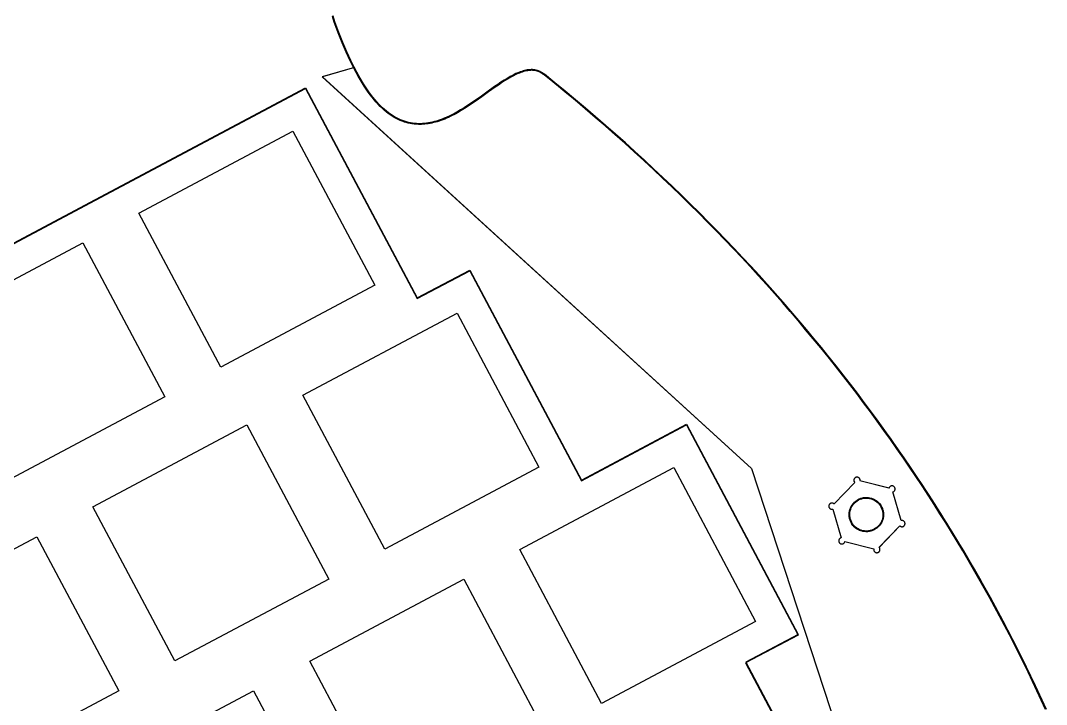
# Model space of a CAD drawing. Extents: x 5 to 192, y -377 to 0.
# Drawn here: x 97.9 to 180.1, y -228.9 to -174.2 of the extents above; entities that cross this region are included whole.
import ezdxf

# ---------------------------------------------------------------- set-up
doc = ezdxf.new("R2010")
doc.units = 0
for name, color, linetype in [('bottom', 7, 'CONTINUOUS'), ('hipro_lower', 7, 'CONTINUOUS'), ('hipro_upper', 7, 'CONTINUOUS'), ('mid_lower', 7, 'CONTINUOUS'), ('mid_upper', 7, 'CONTINUOUS'), ('plate', 7, 'CONTINUOUS')]:
    doc.layers.add(name, color=color, linetype=linetype)

msp = doc.modelspace()

# ---------------------------------------------------------------- linework, layer by layer
at = {"layer": 'bottom', "color": 7}
msp.add_lwpolyline([(180.019976, -229.319182), (179.678166, -228.572823), (179.330536, -227.826232), (178.977051, -227.079454), (178.617669, -226.332518), (178.252351, -225.585463), (177.881056, -224.838329), (177.503746, -224.091146), (177.120378, -223.343957), (176.730912, -222.596792), (176.335312, -221.849694), (175.933537, -221.102694), (175.525544, -220.355835), (175.111293, -219.609145), (174.690747, -218.862667), (174.263867, -218.116434), (173.830608, -217.370486), (173.390931, -216.624856), (172.9448, -215.879584), (172.492175, -215.134703), (172.033011, -214.390249), (171.567271, -213.646264), (171.094914, -212.902778), (170.615903, -212.159832), (170.130194, -211.417461), (169.637751, -210.675699), (169.138529, -209.934587), (168.632492, -209.194159), (168.119599, -208.454452), (167.599811, -207.715502), (167.073085, -206.977347), (166.539383, -206.24002), (165.998667, -205.503561), (165.450893, -204.768005), (164.896022, -204.03339), (164.334018, -203.299751), (163.764837, -202.567123), (163.188439, -201.835547), (162.604785, -201.105055), (162.013836, -200.375686), (161.415548, -199.647475), (160.809887, -198.92046), (160.19681, -198.194677), (159.576277, -197.470162), (158.948246, -196.746952), (158.312682, -196.025084), (157.66954, -195.304592), (157.018784, -194.585515), (156.36037, -193.867891), (155.694262, -193.151752), (155.020417, -192.437135), (154.338798, -191.724081), (153.649362, -191.012624), (152.952068, -190.3028), (152.246882, -189.594645), (151.533759, -188.888194), (150.81266, -188.183488), (150.083545, -187.480563), (149.346373, -186.779451), (148.601108, -186.080191), (147.847706, -185.382821), (147.086127, -184.687376), (146.316333, -183.993894), (145.538285, -183.302409), (144.751941, -182.612959), (143.957261, -181.925578), (143.154203, -181.240309), (142.342734, -180.55718), (141.522806, -179.876233), (140.694384, -179.197504), (139.857426, -178.521028), (139.766974, -178.452705), (139.675201, -178.391783), (139.582117, -178.338087), (139.487741, -178.291452), (139.392084, -178.251707), (139.295161, -178.218681), (139.196984, -178.192202), (139.097569, -178.172105), (138.996929, -178.158217), (138.895077, -178.150366), (138.792029, -178.148384), (138.687798, -178.1521), (138.582398, -178.161349), (138.475842, -178.175954), (138.368146, -178.195745), (138.259322, -178.220558), (138.149383, -178.250221), (138.038347, -178.284559), (137.926224, -178.323408), (137.813029, -178.366596), (137.583479, -178.465303), (137.349809, -178.579326), (137.11213, -178.707302), (136.870553, -178.84787), (136.625189, -178.999671), (136.37615, -179.161342), (136.123546, -179.331527), (135.867491, -179.50886), (135.345468, -179.879543), (134.810967, -180.262504), (134.264885, -180.646862), (133.987775, -180.836166), (133.708103, -181.021736), (133.42598, -181.202214), (133.14152, -181.376239), (132.854828, -181.542452), (132.566019, -181.69949), (132.275207, -181.845997), (131.982497, -181.980607), (131.828304, -182.045977), (131.673638, -182.107506), (131.518512, -182.165001), (131.362945, -182.218263), (131.206951, -182.267097), (131.050548, -182.311305), (130.893751, -182.350696), (130.736575, -182.38507), (130.579039, -182.414229), (130.421158, -182.437983), (130.262946, -182.456131), (130.10442, -182.468478), (129.945598, -182.474828), (129.786493, -182.474981), (129.627123, -182.46875), (129.467504, -182.455933), (129.307649, -182.436337), (129.147578, -182.409764), (128.987306, -182.376017), (128.826849, -182.334902), (128.666225, -182.28622), (128.505445, -182.229779), (128.344528, -182.16538), (128.18349, -182.092827), (128.022347, -182.011923), (127.861115, -181.922474), (127.69981, -181.824285), (127.538449, -181.717158), (127.377047, -181.600895), (127.215617, -181.475304), (127.054182, -181.340186), (126.892752, -181.195348), (126.731345, -181.040588), (126.569979, -180.875717), (126.408668, -180.700535), (126.247429, -180.514846), (126.086276, -180.318453), (125.925227, -180.111163), (125.764298, -179.892779), (125.603503, -179.663104), (125.442861, -179.421941), (125.282386, -179.169097), (125.122094, -178.904373), (124.962003, -178.627574), (124.802127, -178.338503), (124.642486, -178.036967), (124.483088, -177.722766), (124.323957, -177.395706), (124.165105, -177.055592), (124.006548, -176.702224), (123.848306, -176.33541), (123.690389, -175.95495), (123.532817, -175.560653), (123.375606, -175.15232), (123.218769, -174.729755), (123.062327, -174.29276), (122.906293, -173.841143)], dxfattribs=at)
msp.add_lwpolyline([(164.344371, -214.108306), (164.344371, -214.108306), (164.32699, -214.041303), (164.313193, -213.974184), (164.302913, -213.907059), (164.296099, -213.840036), (164.292614, -213.706714), (164.302266, -213.575078), (164.32458, -213.445983), (164.35908, -213.320283), (164.405293, -213.198838), (164.462746, -213.082501), (164.53096, -212.972127), (164.609461, -212.868579), (164.69778, -212.772707), (164.795435, -212.685366), (164.901958, -212.607416), (165.01687, -212.539715), (165.077324, -212.509972), (165.139699, -212.483114), (165.203933, -212.459243), (165.269968, -212.438471), (165.269968, -212.438471), (165.336971, -212.421094), (165.404086, -212.4073), (165.47121, -212.397025), (165.538233, -212.390213), (165.67155, -212.386736), (165.803183, -212.396395), (165.932274, -212.418714), (166.057968, -212.45322), (166.179411, -212.499438), (166.295746, -212.55689), (166.406114, -212.625107), (166.50966, -212.703611), (166.605529, -212.79193), (166.692865, -212.889582), (166.77081, -212.996103), (166.838511, -213.11101), (166.868249, -213.171462), (166.895107, -213.233834), (166.918976, -213.298063), (166.939748, -213.364096), (166.939748, -213.364096), (166.957127, -213.431103), (166.970921, -213.498223), (166.981198, -213.56535), (166.988013, -213.632376), (166.99149, -213.765698), (166.981833, -213.897336), (166.959517, -214.026432), (166.925011, -214.152129), (166.878795, -214.273571), (166.821341, -214.389906), (166.753124, -214.500274), (166.67462, -214.60382), (166.586302, -214.699687), (166.488644, -214.787022), (166.382123, -214.864967), (166.267214, -214.932666), (166.206759, -214.962405), (166.144387, -214.989262), (166.080153, -215.013131), (166.01412, -215.033903), (166.01412, -215.033903), (165.947123, -215.051279), (165.880011, -215.065074), (165.812891, -215.075348), (165.745871, -215.082163), (165.612556, -215.085643), (165.480926, -215.075988), (165.351833, -215.053672), (165.226138, -215.019174), (165.104693, -214.972961), (164.988358, -214.915511), (164.87799, -214.847299), (164.774442, -214.7688), (164.678572, -214.680485), (164.591237, -214.582832), (164.513292, -214.476312), (164.445595, -214.361402), (164.415857, -214.30095), (164.389004, -214.238575), (164.365138, -214.174341), (164.344371, -214.108306)], close=True, dxfattribs=at)
at = {"layer": 'hipro_lower', "color": 7}
for points in [[(180.041841, -229.278636), (179.700147, -228.533503), (179.352634, -227.78813), (178.999266, -227.042553), (178.639998, -226.296808), (178.274794, -225.550936), (177.903613, -224.804968), (177.526413, -224.058944), (177.143157, -223.312897), (176.7538, -222.566866), (176.358309, -221.820885), (175.956638, -221.074993), (175.548752, -220.329226), (175.134607, -219.583616), (174.714163, -218.838204), (174.287385, -218.093026), (173.854225, -217.348114), (173.41465, -216.60351), (172.968618, -215.859246), (172.516086, -215.115363), (172.057016, -214.371892), (171.591371, -213.628873), (171.119108, -212.886339), (170.640185, -212.144328), (170.154568, -211.402879), (169.662211, -210.662024), (169.163075, -209.921803), (168.657122, -209.182249), (168.144313, -208.4434), (167.624606, -207.705291), (167.09796, -206.967961), (166.564338, -206.231445), (166.023696, -205.495779), (165.475998, -204.760997), (164.921203, -204.027139), (164.359268, -203.29424), (163.790158, -202.562335), (163.213829, -201.831465), (162.630241, -201.101659), (162.039357, -200.37296), (161.441134, -199.6454), (160.835534, -198.919017), (160.222517, -198.193847), (159.60204, -197.469926), (158.974068, -196.74729), (158.338557, -196.025978), (157.695469, -195.306022), (157.044761, -194.587463), (156.386397, -193.870334), (155.720335, -193.154671), (155.046536, -192.440514), (154.364957, -191.727893), (153.675563, -191.016853), (152.978309, -190.307422), (152.273159, -189.599641), (151.560068, -188.893543), (150.839003, -188.189167), (150.109918, -187.486549), (149.372776, -186.785727), (148.627537, -186.086734), (147.87416, -185.389608), (147.112604, -184.694384), (146.342831, -184.001098), (145.5648, -183.30979), (144.778471, -182.620492), (143.983804, -181.933244), (143.180759, -181.248078), (142.369297, -180.565034), (141.549377, -179.884146), (140.720958, -179.205452), (139.884002, -178.528988), (139.79355, -178.460665), (139.701777, -178.39974), (139.608696, -178.346047), (139.51432, -178.299413), (139.418663, -178.259667), (139.321739, -178.226639), (139.223563, -178.200162), (139.124147, -178.180063), (139.023507, -178.166175), (138.921656, -178.158323), (138.818608, -178.156342), (138.714376, -178.160061), (138.608976, -178.169306), (138.502421, -178.183911), (138.394722, -178.203706), (138.285898, -178.228519), (138.175959, -178.258181), (138.064921, -178.292519), (137.952797, -178.331369), (137.8396, -178.374556), (137.610047, -178.473266), (137.376374, -178.587289), (137.138694, -178.715265), (136.897112, -178.855833), (136.651745, -179.007634), (136.402703, -179.169308), (136.150097, -179.339493), (135.894037, -179.516831), (135.372005, -179.887514), (134.8375, -180.27048), (134.29141, -180.654841), (134.014298, -180.844144), (133.734624, -181.029717), (133.452498, -181.210197), (133.168033, -181.384225), (132.88134, -181.550438), (132.592529, -181.707478), (132.301714, -181.853986), (132.009005, -181.988598), (131.854814, -182.053968), (131.700148, -182.115494), (131.545022, -182.172987), (131.389457, -182.226248), (131.233466, -182.275082), (131.077063, -182.319291), (130.920268, -182.358679), (130.763093, -182.39305), (130.60556, -182.422212), (130.447678, -182.445964), (130.289466, -182.464112), (130.130942, -182.476459), (129.972119, -182.482809), (129.813015, -182.482961), (129.653645, -182.476731), (129.494027, -182.463914), (129.334172, -182.444318), (129.174103, -182.417744), (129.013832, -182.383998), (128.853375, -182.34288), (128.692747, -182.294199), (128.531968, -182.237757), (128.371051, -182.173358), (128.210012, -182.100805), (128.04887, -182.019901), (127.887638, -181.930452), (127.726333, -181.832264), (127.564971, -181.725136), (127.403567, -181.608873), (127.24214, -181.483283), (127.080702, -181.348165), (126.919272, -181.203324), (126.757865, -181.048566), (126.596499, -180.883695), (126.435186, -180.708513), (126.273947, -180.522824), (126.112791, -180.326434), (125.951742, -180.119144), (125.790813, -179.90076), (125.630018, -179.671083), (125.469373, -179.429922), (125.308898, -179.177078), (125.148606, -178.912353), (124.988515, -178.635554), (124.828637, -178.346484), (124.668993, -178.044948), (124.509595, -177.730747), (124.350462, -177.403689), (124.19161, -177.063575), (124.033053, -176.710207), (123.874808, -176.343393), (123.716891, -175.962936), (123.559317, -175.568639), (123.402104, -175.160306), (123.245269, -174.737741), (123.088825, -174.300749), (122.932787, -173.849131)], [(103.945238, -188.559002), (120.764695, -179.614019), (129.707229, -196.434172)], [(87.122655, -197.502242), (103.945238, -188.559002)], [(129.707229, -196.434172), (133.91139, -194.195485), (142.856388, -211.014926)], [(142.856388, -211.014926), (151.267834, -206.539293)], [(151.267834, -206.539293), (160.210368, -223.359433)], [(160.210368, -223.359433), (156.002372, -225.593936)], [(156.002372, -225.593936), (164.944906, -242.414079)]]:
    msp.add_lwpolyline(points, dxfattribs=at)
msp.add_lwpolyline([(164.370866, -214.116287), (164.370866, -214.116287), (164.35349, -214.049281), (164.339695, -213.982162), (164.329421, -213.915037), (164.322606, -213.848012), (164.319129, -213.714689), (164.328786, -213.583051), (164.351102, -213.453956), (164.385606, -213.328256), (164.431818, -213.206811), (164.489268, -213.090474), (164.55748, -212.980103), (164.635981, -212.876555), (164.724292, -212.780685), (164.821945, -212.693347), (164.92846, -212.615402), (165.043365, -212.547701), (165.103814, -212.517962), (165.166184, -212.491104), (165.230413, -212.467236), (165.296443, -212.446466), (165.296443, -212.446466), (165.363448, -212.42909), (165.430568, -212.415293), (165.497695, -212.405019), (165.56472, -212.398204), (165.698045, -212.394724), (165.829683, -212.404381), (165.958781, -212.4267), (166.084481, -212.461204), (166.205929, -212.507416), (166.322266, -212.564869), (166.432639, -212.633083), (166.53619, -212.711587), (166.632062, -212.799903), (166.7194, -212.897556), (166.797348, -213.004073), (166.865052, -213.11898), (166.894792, -213.179432), (166.92165, -213.241805), (166.945519, -213.306034), (166.966291, -213.372066), (166.966291, -213.372066), (166.983667, -213.439074), (166.997462, -213.506193), (167.007736, -213.573321), (167.014548, -213.640346), (167.018026, -213.773671), (167.008366, -213.905309), (166.986047, -214.034405), (166.951544, -214.160102), (166.905326, -214.281544), (166.847873, -214.397879), (166.779657, -214.508247), (166.701153, -214.611793), (166.612837, -214.70766), (166.515181, -214.794993), (166.408661, -214.872938), (166.293752, -214.940634), (166.2333, -214.970375), (166.170927, -214.99723), (166.106696, -215.021099), (166.040663, -215.041868), (166.040663, -215.041868), (165.973661, -215.059245), (165.906544, -215.073042), (165.839419, -215.083319), (165.772396, -215.090134), (165.639076, -215.093613), (165.507441, -215.083959), (165.378348, -215.061645), (165.252651, -215.027144), (165.131208, -214.980931), (165.014873, -214.923484), (164.904505, -214.85527), (164.800957, -214.776771), (164.705087, -214.688458), (164.617752, -214.590805), (164.539807, -214.484285), (164.472105, -214.369378), (164.442365, -214.308925), (164.415507, -214.246553), (164.391638, -214.182319), (164.370866, -214.116287)], close=True, dxfattribs=at)
at = {"layer": 'hipro_upper', "color": 7}
for points in [[(180.049646, -229.273363), (179.707833, -228.527001), (179.360206, -227.780413), (179.006719, -227.033632), (178.647339, -226.286696), (178.28202, -225.539644), (177.910725, -224.792507), (177.533416, -224.045325), (177.150048, -223.298135), (176.760585, -222.550971), (176.364984, -221.803872), (175.963207, -221.056873), (175.555214, -220.310011), (175.140965, -219.563321), (174.720419, -218.816842), (174.293539, -218.070613), (173.860281, -217.324662), (173.420606, -216.579032), (172.974475, -215.833757), (172.521847, -215.088876), (172.062686, -214.344425), (171.596946, -213.600438), (171.124589, -212.856951), (170.645578, -212.114006), (170.159869, -211.371632), (169.667426, -210.629872), (169.168206, -209.888758), (168.662169, -209.14833), (168.149277, -208.408623), (167.629488, -207.669673), (167.102763, -206.931517), (166.569063, -206.19419), (166.028344, -205.457732), (165.48057, -204.722175), (164.925702, -203.987559), (164.363696, -203.25392), (163.794517, -202.521292), (163.218119, -201.789715), (162.634465, -201.059223), (162.043515, -200.329854), (161.445231, -199.601643), (160.83957, -198.874628), (160.226492, -198.148843), (159.605959, -197.424328), (158.977931, -196.701118), (158.342367, -195.97925), (157.699226, -195.258758), (157.048469, -194.539681), (156.390058, -193.822054), (155.723947, -193.105915), (155.050105, -192.391299), (154.368485, -191.678244), (153.67905, -190.966787), (152.981758, -190.25696), (152.27657, -189.548805), (151.563447, -188.842354), (150.842348, -188.137649), (150.113235, -187.434721), (149.376065, -186.733609), (148.630798, -186.034352), (147.877398, -185.336979), (147.115819, -184.641534), (146.346026, -183.94805), (145.567978, -183.256565), (144.781634, -182.567114), (143.986956, -181.879734), (143.183899, -181.194461), (142.372429, -180.511336), (141.552504, -179.830386), (140.724082, -179.151657), (139.887123, -178.475181), (139.796671, -178.406857), (139.704898, -178.345933), (139.611818, -178.292237), (139.517441, -178.245603), (139.421785, -178.205857), (139.324861, -178.172829), (139.226685, -178.146352), (139.127271, -178.126253), (139.026632, -178.112362), (138.92478, -178.104511), (138.821732, -178.10253), (138.717501, -178.106248), (138.612101, -178.115494), (138.505545, -178.130099), (138.397849, -178.149893), (138.289023, -178.174704), (138.179084, -178.204366), (138.068047, -178.238704), (137.955922, -178.277554), (137.842726, -178.320741), (137.613176, -178.419448), (137.379504, -178.533472), (137.141823, -178.661447), (136.900243, -178.802016), (136.654877, -178.953816), (136.405835, -179.11549), (136.153229, -179.285675), (135.897171, -179.463011), (135.37514, -179.833693), (134.840632, -180.21666), (134.294542, -180.60102), (134.01743, -180.790324), (133.737755, -180.975897), (133.455627, -181.156377), (133.171162, -181.330402), (132.884467, -181.496618), (132.595656, -181.653658), (132.304839, -181.800166), (132.012126, -181.934778), (131.857935, -182.000148), (131.70327, -182.061677), (131.548144, -182.11917), (131.392579, -182.172431), (131.236587, -182.221265), (131.080184, -182.265474), (130.92339, -182.304861), (130.766215, -182.339235), (130.608681, -182.368397), (130.4508, -182.392149), (130.292588, -182.410297), (130.134064, -182.422644), (129.97524, -182.428994), (129.816137, -182.429146), (129.656767, -182.422916), (129.497148, -182.410101), (129.337293, -182.390505), (129.177225, -182.363932), (129.016953, -182.330185), (128.856496, -182.28907), (128.695869, -182.240389), (128.53509, -182.183945), (128.374173, -182.119545), (128.213134, -182.046993), (128.051991, -181.966091), (127.89076, -181.876643), (127.729454, -181.778454), (127.568093, -181.671324), (127.406689, -181.555063), (127.245261, -181.429473), (127.083824, -181.294355), (126.922394, -181.149514), (126.760987, -180.994756), (126.599621, -180.829885), (126.438308, -180.654703), (126.277068, -180.469014), (126.115913, -180.272624), (125.954864, -180.065332), (125.793935, -179.846947), (125.63314, -179.617273), (125.472495, -179.376112), (125.31202, -179.123265), (125.151728, -178.858544), (124.991637, -178.581744), (124.831759, -178.292674), (124.672115, -177.991138), (124.512717, -177.676937), (124.353583, -177.349876), (124.194731, -177.009762), (124.036174, -176.656395), (123.87793, -176.28958), (123.720013, -175.909124), (123.562439, -175.514826), (123.405225, -175.106491), (123.24839, -174.683926), (123.091946, -174.246934), (122.935909, -173.795316)], [(103.94838, -188.505139), (120.767817, -179.560156), (129.710351, -196.380298)], [(87.125794, -197.448382), (103.94838, -188.505139)], [(129.710351, -196.380298), (133.914512, -194.141609), (142.85951, -210.96105)], [(142.85951, -210.96105), (151.270955, -206.485417)], [(151.270955, -206.485417), (160.213515, -223.305559)], [(160.213515, -223.305559), (156.005519, -225.540063)], [(156.005519, -225.540063), (164.948054, -242.360203)]]:
    msp.add_lwpolyline(points, dxfattribs=at)
msp.add_lwpolyline([(164.373988, -214.062469), (164.373988, -214.062469), (164.356612, -213.995464), (164.342817, -213.928344), (164.332542, -213.86122), (164.325728, -213.794194), (164.32225, -213.660872), (164.331907, -213.529234), (164.354224, -213.400138), (164.388727, -213.274439), (164.434943, -213.152993), (164.492392, -213.036656), (164.560607, -212.926286), (164.639108, -212.822735), (164.727424, -212.726865), (164.825077, -212.639527), (164.931594, -212.561579), (165.046501, -212.493878), (165.106954, -212.46414), (165.169326, -212.437282), (165.233557, -212.413413), (165.29959, -212.392641), (165.29959, -212.392641), (165.366595, -212.375265), (165.433715, -212.361468), (165.500842, -212.351193), (165.567867, -212.344379), (165.70119, -212.340901), (165.832825, -212.350558), (165.961921, -212.372875), (166.08762, -212.407381), (166.209063, -212.453596), (166.325398, -212.511049), (166.435766, -212.579263), (166.539314, -212.657767), (166.635181, -212.746083), (166.722514, -212.843738), (166.800459, -212.950256), (166.868155, -213.065163), (166.897894, -213.125615), (166.924752, -213.187987), (166.948618, -213.252216), (166.969387, -213.318248), (166.969387, -213.318248), (166.986766, -213.385256), (167.000563, -213.452376), (167.01084, -213.519503), (167.017655, -213.586529), (167.021137, -213.719851), (167.011483, -213.851489), (166.989169, -213.980584), (166.954665, -214.106282), (166.908455, -214.227724), (166.851003, -214.344056), (166.782791, -214.454424), (166.70429, -214.557968), (166.615976, -214.653835), (166.518323, -214.74117), (166.411806, -214.819113), (166.296899, -214.886809), (166.236447, -214.91655), (166.174074, -214.943405), (166.109843, -214.967274), (166.04381, -214.988043), (166.04381, -214.988043), (165.976805, -215.005422), (165.909686, -215.019219), (165.842558, -215.029494), (165.775533, -215.036308), (165.642211, -215.039791), (165.510573, -215.030136), (165.381477, -215.007822), (165.25578, -214.973324), (165.134335, -214.927111), (165.018, -214.869664), (164.907629, -214.801452), (164.804081, -214.722953), (164.708211, -214.634638), (164.620873, -214.536985), (164.542928, -214.430467), (164.475227, -214.31556), (164.445486, -214.255108), (164.418628, -214.192736), (164.39476, -214.128502), (164.373988, -214.062469)], close=True, dxfattribs=at)
at = {"layer": 'mid_lower', "color": 7}
msp.add_lwpolyline([(180.094001, -229.328384), (179.752192, -228.582029), (179.404566, -227.83544), (179.051081, -227.088654), (178.691701, -226.34171), (178.326383, -225.594645), (177.955092, -224.847522), (177.57778, -224.100328), (177.19442, -223.353152), (176.804957, -222.605982), (176.409357, -221.85888), (176.007583, -221.111884), (175.599587, -220.365007), (175.185338, -219.618312), (174.764794, -218.871836), (174.337919, -218.125616), (173.904663, -217.379667), (173.464985, -216.634028), (173.018857, -215.888757), (172.566231, -215.143871), (172.107065, -214.399407), (171.641331, -213.655425), (171.168975, -212.911942), (170.689965, -212.168992), (170.204255, -211.426617), (169.711811, -210.684851), (169.212592, -209.943733), (168.706561, -209.203326), (168.19367, -208.463618), (167.673876, -207.724648), (167.147153, -206.986502), (166.613453, -206.249167), (166.072735, -205.512709), (165.524967, -204.777163), (164.970097, -204.042542), (164.408094, -203.308911), (163.838914, -202.576281), (163.262514, -201.84469), (162.678862, -201.114201), (162.087912, -200.384827), (161.489631, -199.65663), (160.883964, -198.9296), (160.27089, -198.203822), (159.650358, -197.479311), (159.02233, -196.756103), (158.386766, -196.034237), (157.743621, -195.313726), (157.092867, -194.594657), (156.434451, -193.877019), (155.768349, -193.160897), (155.094505, -192.446282), (154.41288, -191.733211), (153.723452, -191.02177), (153.026153, -190.311926), (152.320971, -189.603786), (151.60785, -188.897343), (150.886751, -188.192631), (150.157631, -187.489692), (149.420464, -186.788584), (148.675197, -186.089323), (147.921792, -185.391946), (147.160221, -184.696515), (146.390424, -184.003019), (145.612381, -183.311545), (144.826031, -182.622083), (144.031356, -181.934717), (143.228299, -181.249437), (142.416828, -180.566306), (141.596903, -179.885362), (140.768483, -179.206642), (139.931523, -178.530159), (139.931551, -178.530257), (139.841104, -178.461939), (139.749328, -178.401004), (139.656249, -178.347313), (139.561873, -178.30068), (139.46622, -178.260939), (139.369294, -178.227905), (139.271122, -178.201438), (139.171704, -178.181326), (139.071072, -178.167455), (138.969215, -178.159589), (138.86617, -178.157614), (138.761943, -178.161341), (138.656542, -178.170584), (138.549983, -178.185179), (138.44229, -178.204988), (138.333465, -178.229799), (138.223526, -178.259447), (138.11249, -178.293796), (138.000362, -178.332634), (137.887168, -178.37582), (137.772919, -178.423192), (137.657617, -178.474539), (137.541291, -178.529721), (137.423944, -178.588552), (137.3056, -178.650892), (137.186263, -178.716529), (136.944689, -178.857117), (136.699321, -179.008912), (136.45028, -179.170587), (136.19767, -179.340762), (135.941616, -179.518109), (135.419581, -179.888781), (134.885075, -180.271748), (134.613427, -180.464453), (134.338983, -180.656109), (134.061871, -180.845413), (133.782197, -181.030986), (133.500074, -181.211474), (133.215608, -181.385499), (132.928913, -181.551708), (132.784766, -181.631462), (132.640102, -181.708747), (132.494937, -181.783402), (132.349288, -181.855263), (132.203162, -181.924142), (132.056577, -181.989877), (131.903378, -182.054733), (131.75168, -182.114906), (131.601453, -182.170375), (131.452698, -182.221221), (131.305393, -182.26745), (131.159504, -182.309019), (131.015065, -182.346129), (130.872034, -182.378713), (130.730397, -182.406802), (130.590139, -182.430427), (130.451255, -182.449641), (130.313728, -182.464475), (130.177532, -182.474912), (130.042666, -182.481031), (129.909108, -182.482837), (129.776853, -182.480385), (129.64587, -182.473657), (129.516169, -182.462758), (129.387712, -182.447643), (129.260501, -182.428393), (129.134513, -182.405013), (129.009743, -182.377559), (128.886167, -182.346036), (128.763781, -182.3105), (128.642561, -182.270956), (128.522495, -182.227434), (128.403574, -182.179991), (128.285778, -182.128631), (128.169093, -182.073386), (128.053518, -182.014335), (127.939019, -181.951434), (127.825594, -181.884764), (127.713224, -181.81433), (127.6019, -181.740187), (127.491609, -181.662366), (127.382329, -181.580872), (127.274047, -181.495737), (127.166755, -181.407015), (127.060431, -181.314712), (126.95507, -181.218883), (126.850656, -181.119559), (126.747168, -181.016745), (126.644595, -180.910478), (126.542925, -180.800804), (126.442143, -180.687745), (126.342235, -180.571332), (126.243187, -180.451598), (126.144985, -180.328571), (126.047613, -180.202281), (125.95106, -180.072763), (125.855309, -179.940042), (125.760348, -179.804153), (125.66616, -179.665123), (125.572735, -179.522988), (125.38811, -179.229512), (125.206359, -178.923972), (125.027369, -178.606612), (124.851027, -178.277676), (124.677221, -177.937414), (122.103303, -178.671626), (156.464591, -210.039556), (167.004684, -242.189723)], dxfattribs=at)
msp.add_lwpolyline([(166.752145, -216.451434), (166.740308, -216.420187), (166.724235, -216.39203), (166.704758, -216.366567), (166.682715, -216.343426), (168.346249, -214.620753), (168.370757, -214.641681), (168.397452, -214.659446), (168.426024, -214.673792), (168.456157, -214.684415), (168.487535, -214.691034), (168.519847, -214.693368), (168.552795, -214.691187), (168.586047, -214.684136), (168.610262, -214.675845), (168.633083, -214.665364), (168.654413, -214.652827), (168.674175, -214.638414), (168.692284, -214.622282), (168.708646, -214.604563), (168.723177, -214.585414), (168.735798, -214.565016), (168.746413, -214.543502), (168.75494, -214.521028), (168.7613, -214.497775), (168.765399, -214.473875), (168.767142, -214.449462), (168.766461, -214.42474), (168.763264, -214.399841), (168.757461, -214.374923), (168.74917, -214.350691), (168.738687, -214.327881), (168.726164, -214.306555), (168.711749, -214.286775), (168.695607, -214.268679), (168.677885, -214.252305), (168.658751, -214.237789), (168.638348, -214.225169), (168.616829, -214.214534), (168.594366, -214.20602), (168.571101, -214.199664), (168.547188, -214.195555), (168.522791, -214.193805), (168.498065, -214.1945), (168.473157, -214.197705), (168.448228, -214.203506), (167.790347, -211.909201), (167.814562, -211.90091), (167.837383, -211.890429), (167.858714, -211.877892), (167.878476, -211.863479), (167.896585, -211.847347), (167.912947, -211.829628), (167.927477, -211.810479), (167.940098, -211.790081), (167.950714, -211.768567), (167.959241, -211.746093), (167.9656, -211.72284), (167.969699, -211.69894), (167.971443, -211.674527), (167.970761, -211.649805), (167.967564, -211.624906), (167.961761, -211.599988), (167.953478, -211.575781), (167.942988, -211.552946), (167.930465, -211.53162), (167.916056, -211.511864), (167.899908, -211.493744), (167.882193, -211.477394), (167.863052, -211.462854), (167.842649, -211.450234), (167.821136, -211.439624), (167.798666, -211.431085), (167.775401, -211.424729), (167.751495, -211.420645), (167.727098, -211.418894), (167.702365, -211.419565), (167.677458, -211.42277), (167.652529, -211.428571), (167.620596, -211.440211), (167.591501, -211.455821), (167.565336, -211.474923), (167.542245, -211.497187), (167.522318, -211.522138), (167.50569, -211.549445), (167.49247, -211.578655), (167.482776, -211.609391), (165.159139, -211.030021), (165.165546, -210.998695), (165.168566, -210.966781), (165.167277, -210.934385), (165.160758, -210.901613), (165.152474, -210.877406), (165.141984, -210.854572), (165.129461, -210.833246), (165.115053, -210.81349), (165.098911, -210.795394), (165.081189, -210.77902), (165.062048, -210.76448), (165.041652, -210.751884), (165.020133, -210.741249), (164.99767, -210.732735), (164.974405, -210.726379), (164.950492, -210.72227), (164.926092, -210.72052), (164.901366, -210.721216), (164.876461, -210.72442), (164.851532, -210.730221), (164.827319, -210.738512), (164.804503, -210.748991), (164.783168, -210.761503), (164.763408, -210.775916), (164.745306, -210.792072), (164.728947, -210.80979), (164.714409, -210.828914), (164.701795, -210.849337), (164.691173, -210.870826), (164.682646, -210.8933), (164.676294, -210.916578), (164.672197, -210.940477), (164.670444, -210.964867), (164.671125, -210.989589), (164.674329, -211.014512), (164.680132, -211.03943), (164.69197, -211.070677), (164.70804, -211.098835), (164.727512, -211.124299), (164.749546, -211.147443), (163.086014, -212.870142), (163.061505, -212.849214), (163.034813, -212.831448), (163.006241, -212.817102), (162.976118, -212.806503), (162.944732, -212.79986), (162.912418, -212.797526), (162.879469, -212.799707), (162.846218, -212.806758), (162.822006, -212.815048), (162.799189, -212.825528), (162.777861, -212.838065), (162.758099, -212.852477), (162.73999, -212.868609), (162.723628, -212.886328), (162.709095, -212.905477), (162.696474, -212.925876), (162.685857, -212.94739), (162.677329, -212.969864), (162.67097, -212.993117), (162.666878, -213.017042), (162.665123, -213.041432), (162.665804, -213.066154), (162.669008, -213.091078), (162.674811, -213.115996), (162.683095, -213.140203), (162.693578, -213.163013), (162.706101, -213.184339), (162.720521, -213.204118), (162.736662, -213.222213), (162.754377, -213.238563), (162.773519, -213.253104), (162.793924, -213.265723), (162.815436, -213.276333), (162.837909, -213.284872), (162.861174, -213.291227), (162.88508, -213.295312), (162.909477, -213.297062), (162.934207, -213.296392), (162.95911, -213.293188), (162.984037, -213.287388), (163.641918, -215.581693), (163.617705, -215.589983), (163.594889, -215.600463), (163.573554, -215.612975), (163.553792, -215.627388), (163.53569, -215.643544), (163.519328, -215.661263), (163.504788, -215.680388), (163.492174, -215.70081), (163.481556, -215.722325), (163.473022, -215.744775), (163.46667, -215.768052), (163.46257, -215.791952), (163.460822, -215.816367), (163.461503, -215.841089), (163.464701, -215.865988), (163.470511, -215.890931), (163.478794, -215.915138), (163.489277, -215.937948), (163.5018, -215.959274), (163.51622, -215.979053), (163.532362, -215.997148), (163.550077, -216.013498), (163.569218, -216.028039), (163.589623, -216.040658), (163.611136, -216.051268), (163.633608, -216.059806), (163.656873, -216.066162), (163.680779, -216.070247), (163.705176, -216.071997), (163.729907, -216.071327), (163.754809, -216.068123), (163.779736, -216.062323), (163.811671, -216.050682), (163.840769, -216.035072), (163.866936, -216.015969), (163.890039, -215.993727), (163.909962, -215.968752), (163.92659, -215.941445), (163.939812, -215.912234), (163.949506, -215.881498), (166.273145, -216.460868), (166.266738, -216.492194), (166.263719, -216.524107), (166.265005, -216.556504), (166.271517, -216.589251), (166.279801, -216.613458), (166.290291, -216.636293), (166.302814, -216.657619), (166.317225, -216.677374), (166.333371, -216.695495), (166.351086, -216.711845), (166.370227, -216.726385), (166.39063, -216.739005), (166.412142, -216.749615), (166.434612, -216.758154), (166.457875, -216.764511), (166.481781, -216.768595), (166.506175, -216.770346), (166.530906, -216.769676), (166.555808, -216.766472), (166.580735, -216.760672), (166.604951, -216.752381), (166.627769, -216.741901), (166.6491, -216.729363), (166.668864, -216.71495), (166.686973, -216.698818), (166.703335, -216.681099), (166.717866, -216.66195), (166.730487, -216.641552), (166.741102, -216.620038), (166.749629, -216.597564), (166.755988, -216.574311), (166.760081, -216.550387), (166.761834, -216.525997), (166.761152, -216.501275), (166.757948, -216.476352), (166.752145, -216.451434)], close=True, dxfattribs=at)
at = {"layer": 'mid_upper', "color": 7}
msp.add_lwpolyline([(180.095092, -229.328639), (179.753283, -228.582284), (179.405657, -227.835695), (179.052172, -227.088909), (178.692791, -226.341965), (178.327473, -225.5949), (177.956182, -224.847777), (177.57887, -224.100583), (177.19551, -223.353407), (176.806047, -222.606237), (176.410447, -221.859135), (176.008674, -221.112139), (175.600677, -220.365262), (175.186428, -219.618567), (174.765884, -218.872091), (174.339009, -218.125871), (173.905753, -217.379922), (173.466075, -216.634283), (173.019948, -215.889012), (172.567322, -215.144126), (172.108155, -214.399662), (171.642421, -213.65568), (171.170065, -212.912197), (170.691055, -212.169247), (170.205346, -211.426872), (169.712901, -210.685106), (169.213682, -209.943988), (168.707651, -209.203581), (168.194761, -208.463873), (167.674966, -207.724903), (167.148244, -206.986757), (166.614543, -206.249422), (166.073825, -205.512964), (165.526057, -204.777418), (164.971188, -204.042797), (164.409185, -203.309166), (163.840004, -202.576536), (163.263604, -201.844945), (162.679952, -201.114456), (162.089002, -200.385082), (161.490721, -199.656885), (160.885054, -198.929855), (160.27198, -198.204077), (159.651448, -197.479566), (159.02342, -196.756358), (158.387856, -196.034492), (157.744711, -195.313981), (157.093957, -194.594912), (156.435541, -193.877274), (155.76944, -193.161152), (155.095595, -192.446537), (154.41397, -191.733466), (153.724542, -191.022025), (153.027243, -190.312181), (152.322062, -189.604041), (151.60894, -188.897598), (150.887841, -188.192886), (150.158721, -187.489947), (149.421554, -186.788839), (148.676287, -186.089578), (147.922883, -185.392201), (147.161311, -184.69677), (146.391514, -184.003274), (145.613471, -183.3118), (144.827121, -182.622338), (144.032446, -181.934972), (143.229389, -181.249692), (142.417918, -180.566561), (141.597993, -179.885617), (140.769573, -179.206897), (139.932613, -178.530414), (139.932641, -178.530512), (139.842194, -178.462194), (139.750418, -178.401259), (139.657339, -178.347568), (139.562963, -178.300935), (139.467311, -178.261194), (139.370384, -178.22816), (139.272212, -178.201693), (139.172794, -178.181581), (139.072162, -178.16771), (138.970305, -178.159844), (138.86726, -178.157869), (138.763033, -178.161596), (138.657632, -178.170839), (138.551073, -178.185434), (138.44338, -178.205243), (138.334555, -178.230054), (138.224616, -178.259702), (138.11358, -178.294051), (138.001453, -178.332889), (137.888258, -178.376075), (137.774009, -178.423447), (137.658708, -178.474794), (137.542381, -178.529976), (137.425034, -178.588807), (137.306691, -178.651147), (137.187353, -178.716784), (136.945779, -178.857372), (136.700411, -179.009167), (136.45137, -179.170842), (136.198761, -179.341017), (135.942706, -179.518364), (135.420671, -179.889036), (134.886165, -180.272003), (134.614517, -180.464708), (134.340073, -180.656364), (134.062961, -180.845668), (133.783287, -181.031241), (133.501164, -181.211729), (133.216698, -181.385754), (132.930003, -181.551963), (132.785856, -181.631717), (132.641192, -181.709002), (132.496027, -181.783657), (132.350378, -181.855518), (132.204253, -181.924397), (132.057667, -181.990132), (131.904469, -182.054988), (131.75277, -182.115161), (131.602543, -182.17063), (131.453788, -182.221476), (131.306484, -182.267705), (131.160594, -182.309274), (131.016155, -182.346384), (130.873124, -182.378968), (130.731487, -182.407057), (130.59123, -182.430682), (130.452345, -182.449896), (130.314818, -182.46473), (130.178622, -182.475167), (130.043756, -182.481286), (129.910198, -182.483092), (129.777943, -182.48064), (129.646961, -182.473912), (129.517259, -182.463013), (129.388803, -182.447898), (129.261591, -182.428648), (129.135604, -182.405268), (129.010833, -182.377814), (128.887258, -182.346291), (128.764871, -182.310755), (128.643651, -182.271211), (128.523585, -182.227689), (128.404664, -182.180246), (128.286868, -182.128886), (128.170183, -182.073641), (128.054608, -182.01459), (127.940109, -181.951689), (127.826684, -181.885019), (127.714314, -181.814585), (127.60299, -181.740442), (127.492699, -181.662621), (127.383419, -181.581127), (127.275137, -181.495992), (127.167845, -181.40727), (127.061522, -181.314967), (126.95616, -181.219138), (126.851746, -181.119814), (126.748259, -181.017), (126.645685, -180.910733), (126.544016, -180.801059), (126.443234, -180.688), (126.343326, -180.571587), (126.244278, -180.451853), (126.146075, -180.328826), (126.048704, -180.202536), (125.95215, -180.073018), (125.856399, -179.940297), (125.761438, -179.804408), (125.667251, -179.665378), (125.573826, -179.523243), (125.3892, -179.229767), (125.207449, -178.924227), (125.028459, -178.606867), (124.852117, -178.277931), (124.678311, -177.937669), (122.104393, -178.671881), (156.465681, -210.039811), (167.005774, -242.189978)], dxfattribs=at)
msp.add_lwpolyline([(166.753235, -216.451689), (166.741398, -216.420442), (166.725326, -216.392285), (166.705848, -216.366822), (166.683805, -216.343681), (168.347339, -214.621008), (168.371847, -214.641936), (168.398542, -214.659701), (168.427114, -214.674047), (168.457247, -214.68467), (168.488626, -214.691289), (168.520937, -214.693623), (168.553886, -214.691442), (168.587137, -214.684391), (168.611352, -214.6761), (168.634173, -214.665619), (168.655504, -214.653082), (168.675266, -214.638669), (168.693375, -214.622537), (168.709737, -214.604818), (168.724267, -214.585669), (168.736888, -214.565271), (168.747503, -214.543757), (168.756031, -214.521283), (168.76239, -214.49803), (168.766489, -214.47413), (168.768232, -214.449717), (168.767551, -214.424995), (168.764354, -214.400096), (168.758551, -214.375178), (168.750261, -214.350946), (168.739777, -214.328136), (168.727254, -214.30681), (168.712839, -214.28703), (168.696698, -214.268934), (168.678976, -214.25256), (168.659841, -214.238044), (168.639439, -214.225424), (168.617919, -214.214789), (168.595456, -214.206275), (168.572191, -214.199919), (168.548278, -214.19581), (168.523881, -214.19406), (168.499155, -214.194755), (168.474248, -214.19796), (168.449318, -214.203761), (167.791437, -211.909456), (167.815653, -211.901165), (167.838474, -211.890684), (167.859804, -211.878147), (167.879566, -211.863734), (167.897675, -211.847602), (167.914037, -211.829883), (167.928568, -211.810735), (167.941189, -211.790336), (167.951804, -211.768822), (167.960331, -211.746348), (167.96669, -211.723095), (167.97079, -211.699195), (167.972533, -211.674782), (167.971852, -211.65006), (167.968654, -211.625161), (167.962852, -211.600243), (167.954568, -211.576036), (167.944078, -211.553201), (167.931555, -211.531875), (167.917147, -211.512119), (167.900998, -211.493999), (167.883283, -211.477649), (167.864142, -211.463109), (167.843739, -211.450489), (167.822226, -211.439879), (167.799757, -211.43134), (167.776492, -211.424984), (167.752585, -211.4209), (167.728189, -211.419149), (167.703456, -211.41982), (167.678548, -211.423025), (167.653619, -211.428826), (167.621686, -211.440466), (167.592591, -211.456076), (167.566426, -211.475178), (167.543335, -211.497442), (167.523408, -211.522393), (167.50678, -211.5497), (167.49356, -211.57891), (167.483866, -211.609646), (165.16023, -211.030276), (165.166636, -210.99895), (165.169656, -210.967036), (165.168368, -210.93464), (165.161848, -210.901868), (165.153564, -210.877661), (165.143074, -210.854827), (165.130551, -210.833501), (165.116143, -210.813745), (165.100001, -210.795649), (165.082279, -210.779275), (165.063138, -210.764735), (165.042742, -210.752139), (165.021223, -210.741504), (164.99876, -210.73299), (164.975495, -210.726634), (164.951582, -210.722525), (164.927183, -210.720775), (164.902457, -210.721471), (164.877552, -210.724675), (164.852622, -210.730476), (164.828409, -210.738767), (164.805593, -210.749246), (164.784258, -210.761758), (164.764499, -210.776171), (164.746396, -210.792327), (164.730037, -210.810045), (164.715499, -210.829169), (164.702885, -210.849592), (164.692263, -210.871081), (164.683736, -210.893555), (164.677384, -210.916833), (164.673287, -210.940732), (164.671534, -210.965122), (164.672215, -210.989844), (164.67542, -211.014767), (164.681223, -211.039685), (164.69306, -211.070932), (164.70913, -211.09909), (164.728602, -211.124554), (164.750636, -211.147698), (163.087104, -212.870397), (163.062596, -212.849469), (163.035903, -212.831703), (163.007331, -212.817357), (162.977208, -212.806758), (162.945822, -212.800115), (162.913508, -212.797781), (162.88056, -212.799962), (162.847309, -212.807013), (162.823096, -212.815303), (162.80028, -212.825783), (162.778952, -212.83832), (162.75919, -212.852732), (162.74108, -212.868864), (162.724718, -212.886583), (162.710186, -212.905733), (162.697565, -212.926131), (162.686947, -212.947645), (162.67842, -212.970119), (162.67206, -212.993372), (162.667968, -213.017297), (162.666213, -213.041687), (162.666894, -213.066409), (162.670098, -213.091333), (162.675901, -213.116251), (162.684185, -213.140458), (162.694668, -213.163268), (162.707191, -213.184594), (162.721611, -213.204373), (162.737753, -213.222468), (162.755468, -213.238818), (162.774609, -213.253359), (162.795014, -213.265978), (162.816527, -213.276588), (162.838999, -213.285127), (162.862264, -213.291482), (162.88617, -213.295567), (162.910567, -213.297317), (162.935298, -213.296647), (162.9602, -213.293443), (162.985127, -213.287643), (163.643008, -215.581948), (163.618795, -215.590238), (163.595979, -215.600718), (163.574644, -215.61323), (163.554882, -215.627643), (163.53678, -215.643799), (163.520418, -215.661518), (163.505878, -215.680643), (163.493264, -215.701065), (163.482646, -215.72258), (163.474112, -215.74503), (163.46776, -215.768307), (163.463661, -215.792207), (163.461912, -215.816622), (163.462594, -215.841344), (163.465791, -215.866243), (163.471601, -215.891186), (163.479884, -215.915393), (163.490367, -215.938203), (163.50289, -215.959529), (163.517311, -215.979308), (163.533452, -215.997403), (163.551167, -216.013753), (163.570308, -216.028294), (163.590714, -216.040913), (163.612226, -216.051523), (163.634698, -216.060061), (163.657964, -216.066417), (163.68187, -216.070502), (163.706267, -216.072252), (163.730997, -216.071582), (163.7559, -216.068378), (163.780827, -216.062578), (163.812761, -216.050937), (163.841859, -216.035327), (163.868026, -216.016224), (163.89113, -215.993982), (163.911052, -215.969007), (163.92768, -215.9417), (163.940902, -215.912489), (163.950596, -215.881753), (166.274235, -216.461123), (166.267829, -216.492449), (166.264809, -216.524362), (166.266095, -216.556759), (166.272608, -216.589506), (166.280891, -216.613713), (166.291381, -216.636548), (166.303904, -216.657874), (166.318315, -216.677629), (166.334461, -216.69575), (166.352176, -216.7121), (166.371317, -216.72664), (166.39172, -216.73926), (166.413233, -216.74987), (166.435702, -216.758409), (166.458965, -216.764766), (166.482871, -216.76885), (166.507266, -216.770601), (166.531996, -216.769931), (166.556899, -216.766727), (166.581826, -216.760927), (166.606041, -216.752636), (166.62886, -216.742156), (166.65019, -216.729618), (166.669954, -216.715205), (166.688064, -216.699073), (166.704426, -216.681354), (166.718956, -216.662205), (166.731577, -216.641807), (166.742192, -216.620293), (166.75072, -216.597819), (166.757079, -216.574566), (166.761171, -216.550642), (166.762924, -216.526252), (166.762243, -216.50153), (166.759038, -216.476607), (166.753235, -216.451689)], close=True, dxfattribs=at)
at = {"layer": 'plate', "color": 7}
for points in [[(180.075521, -229.297663), (179.733708, -228.551304), (179.386081, -227.804713), (179.032594, -227.057932), (178.673214, -226.310999), (178.307895, -225.563944), (177.9366, -224.816807), (177.559291, -224.069628), (177.175923, -223.322435), (176.78646, -222.575273), (176.390859, -221.828175), (175.989082, -221.081175), (175.581089, -220.334313), (175.16684, -219.587624), (174.746294, -218.841145), (174.319411, -218.094915), (173.886156, -217.348965), (173.446481, -216.603335), (173.00035, -215.858063), (172.547722, -215.113182), (172.088558, -214.368727), (171.622821, -213.62474), (171.150464, -212.881256), (170.671453, -212.138308), (170.185744, -211.395937), (169.693301, -210.654175), (169.194078, -209.913063), (168.688044, -209.172635), (168.175152, -208.432928), (167.65536, -207.693978), (167.128638, -206.95582), (166.594935, -206.218496), (166.054219, -205.482037), (165.506445, -204.746481), (164.951577, -204.011864), (164.389571, -203.278225), (163.820389, -202.545597), (163.243992, -201.81402), (162.66034, -201.083528), (162.06939, -200.354159), (161.471106, -199.625948), (160.865445, -198.898934), (160.252367, -198.173151), (159.631834, -197.448636), (159.003804, -196.725426), (158.368239, -196.003555), (157.725098, -195.283065), (157.074342, -194.563988), (156.41593, -193.846362), (155.749822, -193.130221), (155.075977, -192.415606), (154.394358, -191.702552), (153.704922, -190.991092), (153.007631, -190.281268), (152.302442, -189.573113), (151.589322, -188.866665), (150.868223, -188.161956), (150.139108, -187.459031), (149.401938, -186.757919), (148.656671, -186.058659), (147.903271, -185.361289), (147.141692, -184.665844), (146.371901, -183.97236), (145.593853, -183.280875), (144.807509, -182.591425), (144.012828, -181.904044), (143.209774, -181.218772), (142.398301, -180.535643), (141.578376, -179.854697), (140.749954, -179.175968), (139.912996, -178.499491), (139.822546, -178.431168), (139.730773, -178.370243), (139.637693, -178.31655), (139.543319, -178.269916), (139.447662, -178.23017), (139.350741, -178.197142), (139.252565, -178.170665), (139.153152, -178.150566), (139.052512, -178.136677), (138.950663, -178.128826), (138.847615, -178.126845), (138.743383, -178.130564), (138.637983, -178.139809), (138.531428, -178.154414), (138.423732, -178.174209), (138.314908, -178.199022), (138.204969, -178.228681), (138.093933, -178.263022), (137.981807, -178.301872), (137.868612, -178.345057), (137.639061, -178.443766), (137.405389, -178.557789), (137.167708, -178.685765), (136.926129, -178.826336), (136.680762, -178.978137), (136.431722, -179.139811), (136.179114, -179.309996), (135.923056, -179.487331), (135.401025, -179.858014), (134.86652, -180.24098), (134.320427, -180.625341), (134.043315, -180.814645), (133.763641, -181.000217), (133.481515, -181.180697), (133.19705, -181.354725), (132.910357, -181.520941), (132.621546, -181.677981), (132.330729, -181.824489), (132.038019, -181.959101), (131.883828, -182.024471), (131.729162, -182.085997), (131.574037, -182.14349), (131.418472, -182.196751), (131.26248, -182.245585), (131.106077, -182.289794), (130.949283, -182.329182), (130.792107, -182.363553), (130.634571, -182.392715), (130.476693, -182.416467), (130.318481, -182.434615), (130.159954, -182.446962), (130.001133, -182.453312), (129.84203, -182.453464), (129.68266, -182.447234), (129.523041, -182.434417), (129.363186, -182.414821), (129.203118, -182.388247), (129.042846, -182.354498), (128.882389, -182.313383), (128.721762, -182.264702), (128.560982, -182.20826), (128.400066, -182.143861), (128.239029, -182.071306), (128.077887, -181.990404), (127.916652, -181.900955), (127.75535, -181.802764), (127.593986, -181.695637), (127.432584, -181.579376), (127.271154, -181.453783), (127.109719, -181.318668), (126.948289, -181.173827), (126.786882, -181.019069), (126.625513, -180.854198), (126.464203, -180.679014), (126.302961, -180.493327), (126.141808, -180.296934), (125.980759, -180.089644), (125.819827, -179.87126), (125.659033, -179.641586), (125.49839, -179.400422), (125.337915, -179.147578), (125.177623, -178.882856), (125.01753, -178.606057), (124.857654, -178.316987), (124.69801, -178.015451), (124.538612, -177.70125), (124.379479, -177.374189), (124.220627, -177.034075), (124.062067, -176.68071), (123.903823, -176.313896), (123.745905, -175.933436), (123.588334, -175.539139), (123.431121, -175.130809), (123.274283, -174.708244), (123.117839, -174.271249), (122.961802, -173.819634)], [(107.40911, -189.579199), (119.741574, -183.020057)], [(119.741574, -183.020057), (126.301414, -195.354965)], [(113.966509, -201.914805), (107.40911, -189.579199)], [(90.588965, -198.521741), (102.922133, -191.96504)], [(102.922133, -191.96504), (109.481274, -204.297507)], [(126.301414, -195.354965), (113.966509, -201.914805)], [(120.55581, -204.160652), (132.890718, -197.600812)], [(132.890718, -197.600812), (139.450558, -209.935718)], [(109.481274, -204.297507), (97.146366, -210.857347)], [(127.114952, -216.493116), (120.55581, -204.160652)], [(103.735668, -213.103194), (116.070578, -206.543352)], [(116.070578, -206.543352), (122.630418, -218.87826)], [(139.450558, -209.935718), (127.114952, -216.493116)], [(137.912254, -216.50446), (150.247162, -209.944618)], [(150.247162, -209.944618), (156.804561, -222.280227)], [(110.295507, -225.438102), (103.735668, -213.103194)], [(86.915528, -222.045734), (99.251134, -215.488335)], [(99.251134, -215.488335), (105.808533, -227.823944)], [(144.469653, -228.840066), (137.912254, -216.50446)], [(122.630418, -218.87826), (110.295507, -225.438102)], [(121.092114, -225.447), (133.425279, -218.890302)], [(133.425279, -218.890302), (139.984421, -231.222766)], [(156.804561, -222.280227), (144.469653, -228.840066)], [(127.649513, -237.782608), (121.092114, -225.447)], [(105.808533, -227.823944), (93.475367, -234.380641)], [(104.26953, -234.390243), (116.605139, -227.832841)], [(116.605139, -227.832841), (123.164979, -240.167749)]]:
    msp.add_lwpolyline(points, dxfattribs=at)
msp.add_lwpolyline([(164.39988, -214.086787), (164.39988, -214.086787), (164.382504, -214.019782), (164.368707, -213.952662), (164.35843, -213.885538), (164.351618, -213.818512), (164.348138, -213.68519), (164.357793, -213.553552), (164.380109, -213.424456), (164.41461, -213.298757), (164.460825, -213.177311), (164.518275, -213.060974), (164.586489, -212.950604), (164.664988, -212.847055), (164.753304, -212.751183), (164.850957, -212.663847), (164.957474, -212.5859), (165.072382, -212.518201), (165.132834, -212.48846), (165.195203, -212.461602), (165.259435, -212.437736), (165.325467, -212.416964), (165.325467, -212.416964), (165.392473, -212.399588), (165.459592, -212.385791), (165.526719, -212.375514), (165.593745, -212.368702), (165.727067, -212.365222), (165.858705, -212.374879), (165.987801, -212.397195), (166.1135, -212.431699), (166.234946, -212.477914), (166.351283, -212.535367), (166.461651, -212.603583), (166.565199, -212.682085), (166.661069, -212.770401), (166.748404, -212.868056), (166.826352, -212.974574), (166.894051, -213.089481), (166.923789, -213.149933), (166.950647, -213.212305), (166.974515, -213.276534), (166.995285, -213.342566), (166.995285, -213.342566), (167.012661, -213.409574), (167.026458, -213.476694), (167.036735, -213.543821), (167.04355, -213.610847), (167.04703, -213.744171), (167.037373, -213.875807), (167.015056, -214.004902), (166.980556, -214.1306), (166.93434, -214.252045), (166.876888, -214.368377), (166.808674, -214.478745), (166.730172, -214.582291), (166.641856, -214.678158), (166.544204, -214.765491), (166.437683, -214.843433), (166.322776, -214.911132), (166.262324, -214.94087), (166.199952, -214.967728), (166.13572, -214.991597), (166.069688, -215.012366), (166.069688, -215.012366), (166.002683, -215.029743), (165.935563, -215.04354), (165.868439, -215.053817), (165.801413, -215.060631), (165.668091, -215.064111), (165.536455, -215.054457), (165.40736, -215.032143), (165.281662, -214.997644), (165.160217, -214.951432), (165.043883, -214.893982), (164.933515, -214.82577), (164.829966, -214.747271), (164.734096, -214.658958), (164.646761, -214.561305), (164.568816, -214.454788), (164.501117, -214.339878), (164.471376, -214.279426), (164.444518, -214.217054), (164.420653, -214.152822), (164.39988, -214.086787)], close=True, dxfattribs=at)

doc.saveas('drawing.dxf')
